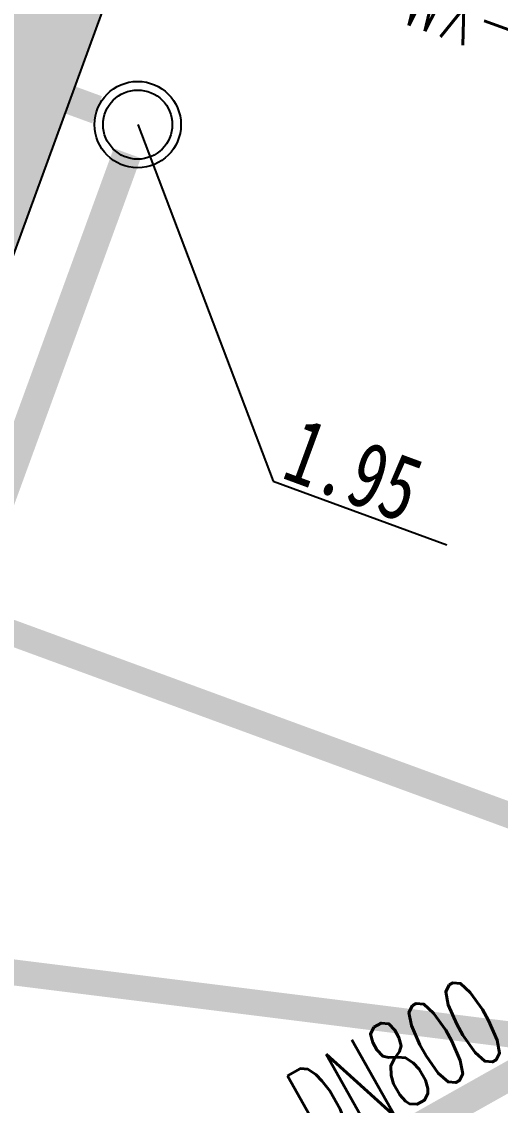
# Model space of a CAD drawing. Extents: x -111898 to 889894, y -2 to 1194865.
# Drawn here: x 692923 to 699566, y 829533 to 844572 of the extents above; entities that cross this region are included whole.
import ezdxf

# ---------------------------------------------------------------- set-up
doc = ezdxf.new("R2010")
doc.units = 0
doc.header["$LTSCALE"] = 10
doc.header["$MEASUREMENT"] = 0
for name, color, linetype in [('0-WALL', 252, 'Continuous'), ('GPS-ZF废水', 31, 'Continuous'), ('Gps-ZF雨水', 4, 'TG_Y'), ('TEXT_消防', 1, 'Continuous'), ('TEXT_雨水', 4, 'Continuous'), ('WELL_污水', 2, 'Continuous'), ('污水标高', 2, 'Continuous')]:
    doc.layers.add(name, color=color, linetype=linetype)
doc.layers.add('GPS-ZF污水', color=2, linetype='TG_W', lineweight=60)
doc.styles.add('-宋体', font='', dxfattribs={"width": 0.75})
doc.styles.add('_TWT_PIPEDN', font='SIMPLEX', dxfattribs={"width": 0.6, "height": 3, "bigfont": 'HZTXT'})
doc.styles.add('TG_LINETYPE', font='SIMPLEX', dxfattribs={"width": 0.8, "height": 3.5, "bigfont": 'HZTXT'})
doc.styles.get('-宋体').set_extended_font_data('SimSun')
doc.linetypes.add('TG_W', pattern='A,2,-0.3,["W",TG_LINETYPE,S=0.1,R=0,X=-0.23,Y=-0.15],0', length=2.3)
doc.linetypes.add('TG_Y', pattern='A,2,-0.3,["Y",TG_LINETYPE,S=0.1,R=0,X=-0.25,Y=-0.15],0', length=2.3)
pattern_1 = [(359.7997433640027, (-824318.4315037844, 704905.547007917), (1605.582436069864, 1594.398018370558), [240, -48, 64, -48, 240, -960]), (359.7997433640027, (-824398.2632298586, 704953.8263224349), (1605.582436069864, 1594.398018370558), [160, -120, 240, -120, 160, -800]), (359.7997433640027, (-823836.0297703859, 705591.8651379333), (1605.582436069864, 1594.398018370558), [200, -80, 200, -1120]), (359.7997433640027, (-824634.9064412233, 705914.6592878089), (1605.582436069864, 1594.398018370558), [80, -160, 80, -1280]), (89.79974336400268, (-824474.9074177858, 705914.1000703559), (-1594.398018370558, 1605.582436069864), [143.9999999999999, -1456]), (89.79974336400268, (-823998.2656712648, 704952.4282678352), (-1594.398018370558, 1605.582436069864), [159.9999999999999, -1440]), (89.79974336400268, (-823596.0312352297, 705591.0263069854), (-1594.398018370558, 1605.582436069864), [159.9999999999999, -1440]), (44.79974336400269, (-823790.3228688356, 704935.7013820396), (5.59220884975889, 1599.99022725065), [160, -2102.7416992]), (134.7997433640026, (-824206.3203282473, 704937.1553562866), (-1599.99022725065, 5.59220884975889), [160, -2102.741699199999]), (63.23469218400269, (-823838.2946248171, 704943.8691028343), (5.59220893125007, 1599.990227220076), [160, -3417.7087632]), (75.76349989400268, (-823918.2661595461, 704952.1486643539), (5.592208906717815, 1599.990226980322), [159.9999999999999, -6436.969001599997]), (75.76349989400268, (-823516.0317235109, 705590.7466996894), (5.592208906717815, 1599.990226980322), [127.9999999999999, -6468.969001599997]), (75.76349989400268, (-824442.9076237795, 705913.9882301078), (5.592208906717815, 1599.990226980322), [112, -6484.969001599996]), (103.8359868340026, (-824078.2651829836, 704952.707878469), (5.592208790911286, 1599.990226980727), [160, -6436.9690016]), (103.8359868340026, (-823676.0307545778, 705591.3059200034), (5.592208790911286, 1599.990226980727), [128, -6468.9690016]), (103.8359868340026, (-824506.9072194216, 705914.2119125114), (5.592208790911286, 1599.990226980727), [112, -6484.969001599999]), (116.3647945640027, (-824158.2926564333, 704944.987541555), (5.592208209553519, 1599.990227222598), [159.9999999999999, -3417.706876319998])]

# ---------------------------------------------------------------- blocks, each defined once
blk = doc.blocks.new('$TWTSYS$00000376')
for radius in [0.5, 0.4]:
    blk.add_circle((0, 0, 1e-08), radius)

msp = doc.modelspace()

# ---------------------------------------------------------------- hatches: boundary and pattern name
at = {"layer": '0-WALL'}
h = msp.add_hatch(dxfattribs=at)
h.set_pattern_fill('草坪或沼泽', color=8, scale=400, angle=-0.2002566359973439)
h.set_pattern_definition([(359.7997433640027, (-824318.4315037844, 704905.547007917), (1605.582436069863, 1594.398018370559), [240, -48, 64, -48, 240, -960]), (359.7997433640027, (-824398.2632298586, 704953.8263224349), (1605.582436069863, 1594.398018370559), [160, -120, 240, -120, 160, -800]), (359.7997433640027, (-823836.0297703859, 705591.8651379333), (1605.582436069863, 1594.398018370559), [200, -80, 200, -1120]), (359.7997433640027, (-824634.9064412233, 705914.6592878089), (1605.582436069863, 1594.398018370559), [80, -160, 80, -1280]), (89.79974336400268, (-824474.9074177858, 705914.1000703559), (-1594.398018370559, 1605.582436069863), [143.9999999999999, -1456]), (89.79974336400268, (-823998.2656712648, 704952.4282678352), (-1594.398018370559, 1605.582436069863), [159.9999999999999, -1440]), (89.79974336400268, (-823596.0312352297, 705591.0263069854), (-1594.398018370559, 1605.582436069863), [159.9999999999999, -1440]), (44.79974336400269, (-823790.3228688356, 704935.7013820396), (5.592208849759004, 1599.99022725065), [160, -2102.7416992]), (134.7997433640026, (-824206.3203282473, 704937.1553562866), (-1599.99022725065, 5.592208849759004), [160, -2102.741699199999]), (63.23469218400269, (-823838.2946248171, 704943.8691028343), (5.59220893125007, 1599.990227220076), [160, -3417.7087632]), (75.76349989400268, (-823918.2661595461, 704952.1486643539), (5.592208906717815, 1599.990226980322), [159.9999999999999, -6436.969001599997]), (75.76349989400268, (-823516.0317235109, 705590.7466996894), (5.592208906717815, 1599.990226980322), [127.9999999999999, -6468.969001599997]), (75.76349989400268, (-824442.9076237795, 705913.9882301078), (5.592208906717815, 1599.990226980322), [112, -6484.969001599996]), (103.8359868340026, (-824078.2651829836, 704952.707878469), (5.592208790911286, 1599.990226980727), [160, -6436.9690016]), (103.8359868340026, (-823676.0307545778, 705591.3059200034), (5.592208790911286, 1599.990226980727), [128, -6468.9690016]), (103.8359868340026, (-824506.9072194216, 705914.2119125114), (5.592208790911286, 1599.990226980727), [112, -6484.969001599999]), (116.3647945640027, (-824158.2926564333, 704944.987541555), (5.592208209553178, 1599.990227222599), [159.9999999999999, -3417.706876319998])])
edge = h.paths.add_edge_path()
edge.add_line((741503.080184448, 933538.3785041557), (741712.8743052366, 934018.5682772384))
edge.add_line((741712.8743052366, 934018.5682772384), (745060.9552454832, 941812.8928240524))
edge.add_line((745060.9552454832, 941812.8928240524), (766890.8625025633, 1001849.757060884))
edge.add_line((766890.8625025633, 1001849.757060884), (760346.9803385618, 1016169.016480802))
edge.add_line((760346.9803385618, 1016169.016480802), (737579.7813486937, 1026362.540142416))
edge.add_line((737579.7813486937, 1026362.540142416), (720756.1066737059, 1037729.772585748))
edge.add_line((720756.1066737059, 1037729.772585748), (653654.6482844236, 1067773.00730121))
edge.add_line((653654.6482844236, 1067773.00730121), (467795.2523722532, 820503.805057405))
edge.add_line((467795.2523722532, 820503.805057405), (468143.5819697264, 820404.8905800567))
edge.add_line((468143.5819697264, 820404.8905800567), (647181.9210581663, 1058601.17751634))
edge.add_line((647181.9210581663, 1058601.17751634), (648464.5571284178, 1058132.562714933))
edge.add_line((648464.5571207884, 1058132.562719224), (650350.2345347288, 1063296.799167989))
edge.add_line((650350.2345423582, 1063296.79916179), (720796.1482157591, 1037558.685605405))
edge.add_line((720796.1482157591, 1037558.685607313), (718909.6024165037, 1032395.073365091))
edge.add_line((718909.6024165037, 1032395.073367475), (725484.4925989988, 1029992.897046445))
edge.add_line((725484.4925989988, 1029992.897044061), (726513.2580256346, 1032808.654232858))
edge.add_line((726513.2580256346, 1032808.654232858), (729331.0694041136, 1031779.138290285))
edge.add_line((729331.0694041136, 1031779.138290285), (728302.3631129148, 1028963.455247758))
edge.add_line((728302.3631129148, 1028963.455247758), (747084.5603098753, 1022101.192045091))
edge.add_line((747084.5603098753, 1022101.192045091), (755217.1409678343, 1018452.950707315))
edge.add_arc((743028.4986796263, 1006160.869893907), 17310.63983173795, -14.619993948344586, 45.2420907396521, ccw=False)
edge.add_line((759778.639899719, 1001791.542619108), (760685.9860529783, 1001458.081477521))
edge.add_line((760685.9860529783, 1001458.081477521), (765094.6488947752, 999847.3091386543))
edge.add_line((765094.6488947752, 999847.3091386543), (740941.6856303099, 933744.019746183))
edge.add_line((740941.6856303099, 933744.019746183), (741503.080184448, 933538.3785041557))
h = msp.add_hatch(dxfattribs=at)
h.set_pattern_fill('草坪或沼泽', color=8, scale=400, angle=-0.2002566359973439)
h.set_pattern_definition(pattern_1)
edge = h.paths.add_edge_path()
edge.add_arc((670925.4459223631, 835932.0420778976), 3000.732754356062, 160.8988384068728, 249.924309816011)
edge.add_line((669895.4107584837, 833113.6339081512), (677597.0002512815, 830299.758179544))
edge.add_arc((681200.3132929686, 840162.1177042709), 10500.00001398691, 249.9297114004127, 339.9297093813287)
edge.add_line((691062.6726908567, 836558.8043183074), (714638.6373820188, 901086.8128784881))
edge.add_arc((704776.2779612425, 904690.1262558685), 10500.00001027827, -20.07029054043499, 69.92971149946355)
edge.add_line((708379.5910029295, 914552.4857805953), (700677.9727396849, 917366.3500636802))
edge.add_arc((699648.4883417967, 914547.7413367019), 3000.732125477395, 69.93550201691976, 158.9609896945919)
edge.add_line((696847.7963862303, 915625.0146797881), (711688.2993540647, 910202.8864949928))
edge.add_line((711688.2993311766, 910202.8864997611), (682930.4295649412, 831491.8648613677))
edge.add_line((682930.4295649412, 831491.8648608909), (668089.9266734007, 836913.9930332885))
h = msp.add_hatch(dxfattribs=at)
h.set_pattern_fill('草坪或沼泽', color=8, scale=400, angle=-0.2002566359973439)
h.set_pattern_definition(pattern_1)
edge = h.paths.add_edge_path()
edge.add_arc((702645.2482218626, 827441.8336509452), 6012.348200115352, 187.8097426197519, 243.1678891542152)
edge.add_line((699931.4082560423, 822076.8170140968), (701821.9509043577, 827251.2804559455))
edge.add_line((701821.9509043577, 827251.2804559455), (702573.3976359251, 826976.8212889419))
edge.add_line((702573.3976054075, 826976.8212989555), (706133.8371806028, 835264.8454431281))
edge.add_line((706133.8371882322, 835264.8454412208), (710987.4546732786, 848549.3201507316))
edge.add_line((710987.4546961668, 848549.3201426254), (709954.2771677854, 848926.8020285354))
edge.add_line((709954.2771677854, 848926.8020285354), (702232.8872523191, 827793.1759046302))
edge.add_line((702232.8872523191, 827793.1759046302), (699884.7064127806, 828651.1076439605))
edge.add_line((699884.7064127806, 828651.1076439605), (698855.1883997801, 825833.2905963645))
edge.add_line((698855.1883997801, 825833.2905963645), (696688.6660609129, 826624.8514999137))

# ---------------------------------------------------------------- linework, layer by layer
msp.add_lwpolyline([(668089.9266734007, 836913.9930332885, 0.4092405489993675), (669895.4107584837, 833113.6339081512), (677597.0002512815, 830299.758179544, 0.4142135520516368), (691062.6726908567, 836558.8043183074), (714638.6373820188, 901086.8128784881, 0.4142135728009565), (708379.5910029295, 914552.4857805953), (700677.9727396849, 917366.3500636802, 0.4092406318726323), (696847.7963862303, 915625.0146797881), (711688.2993311766, 910202.8864997611), (682930.4295649412, 831491.8648608909)], format="xyb", close=True, dxfattribs=at)
at = {"layer": 'GPS-ZF废水', "const_width": 360}
msp.add_lwpolyline([(690810.5802836302, 836815.523517488), (703971.3800196531, 831990.7659491287)], dxfattribs=at)
at = {"layer": 'GPS-ZF污水', "ltscale": 0.1, "const_width": 400}
for points in [[(691842.1508249404, 844126.6883594207), (693969.5447154645, 843349.4319978515)], [(694388.3873286131, 842747.2998417602), (692271.2064396663, 836951.0571581281)]]:
    msp.add_lwpolyline(points, dxfattribs=at)
at = {"layer": 'Gps-ZF雨水', "ltscale": 0.1}
for points, const_width in [([(688437.2491633724, 831925.3469398656), (699939.3181757703, 830487.0261118734)], 360), ([(696716.7841257933, 828266.1198447929), (700011.671012426, 830118.5354331075)], 400)]:
    msp.add_lwpolyline(points, dxfattribs=dict(at, const_width=const_width))
at = {"layer": '污水标高', "color": 2}
for p, q in [((694533.11657666, 843143.5275772796), (696414.8904642942, 838195.807968019)), ((696414.8904337767, 838195.8079785095), (698823.2875361326, 837309.6781433807))]:
    msp.add_line(p, q, dxfattribs=at)

# ---------------------------------------------------------------- block references
at = {"layer": 'WELL_污水', "xscale": 1200, "yscale": 1200, "zscale": 1200, "rotation": 339.7997433390076}
msp.add_blockref('$TWTSYS$00000376', (694533.1088480833, 843143.5303953872), dxfattribs=at)

# ---------------------------------------------------------------- texts
at = {"layer": 'TEXT_消防', "style": '_TWT_PIPEDN', "width": 0.5571428571428572}
msp.add_text('WX-DN200', height=979.9999999999999, rotation=339.8651650718972, dxfattribs=at).set_placement((698144.6425689809, 844577.3467820566))
at = {"layer": 'TEXT_雨水', "style": '_TWT_PIPEDN', "width": 0.5571428571428572}
msp.add_text('DN800', height=1225, rotation=29.34509332914942, dxfattribs=at).set_placement((697110.8475468743, 828817.4844681711))
at = {"layer": '污水标高', "color": 2, "style": '-宋体', "width": 0.75}
msp.add_text('1.95', height=906.3291139240505, rotation=339.7997435250525, dxfattribs=at).set_placement((696504.2285685423, 838250.4029434905))

doc.saveas('drawing.dxf')
